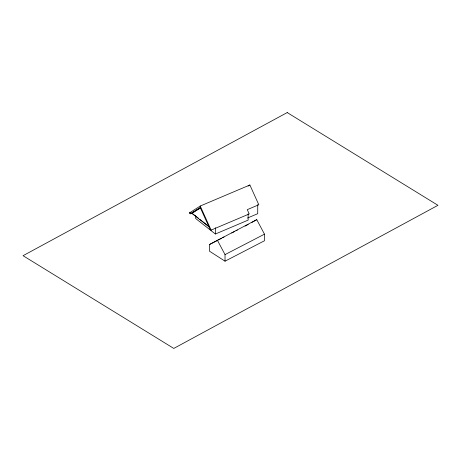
<?xml version="1.0" encoding="UTF-8"?>
<svg xmlns="http://www.w3.org/2000/svg" width="461" height="461" viewBox="0 0 461 461"><rect width="100%" height="100%" fill="white"/><g stroke="black" fill="none" stroke-linecap="round" stroke-linejoin="round"><path stroke-width="0.69" d="M189.35 212.999L200.23 206.027L249.874 184.994L258.805 204.759L247.263 209.651L249.211 213.967L211.109 230.102L210.06 229.278L200.218 207.496L190.376 213.806L189.35 212.999L190.664 212.44M200.397 207.669L191.713 213.236L209.709 227.382M193.747 212.25L195.487 211.138M196.645 210.395L200.12 208.165M248.087 186.135L249.874 184.994M209.421 244.555L256.76 219.655L264.481 234.165L264.481 240.751L225.026 261.185L209.421 251.141L209.421 244.555L217.056 240.602M251.902 222.404L256.76 219.655M218.324 239.939L221.511 238.291M222.778 237.634L224.052 236.971M231.687 233.018L234.868 231.37M236.141 230.713L237.415 230.051M245.05 226.097L248.231 224.449M225.026 261.185L225.026 254.599L264.481 234.165M190.376 213.806L193.171 212.619M247.476 218.036L257.734 213.685L257.734 204.615M195.689 215.742L195.689 218.537L215.373 234.009L248.145 220.116L248.145 213.823M191.926 213.149L198.674 218.451M199.797 219.338L208.798 226.409M217.31 240.089L225.026 254.599M200.23 206.027L211.109 230.102M215.373 227.722L215.373 234.009M287.215 112.57L23.05 255.694L173.785 348.43L437.95 205.306L287.215 112.57"/></g></svg>
